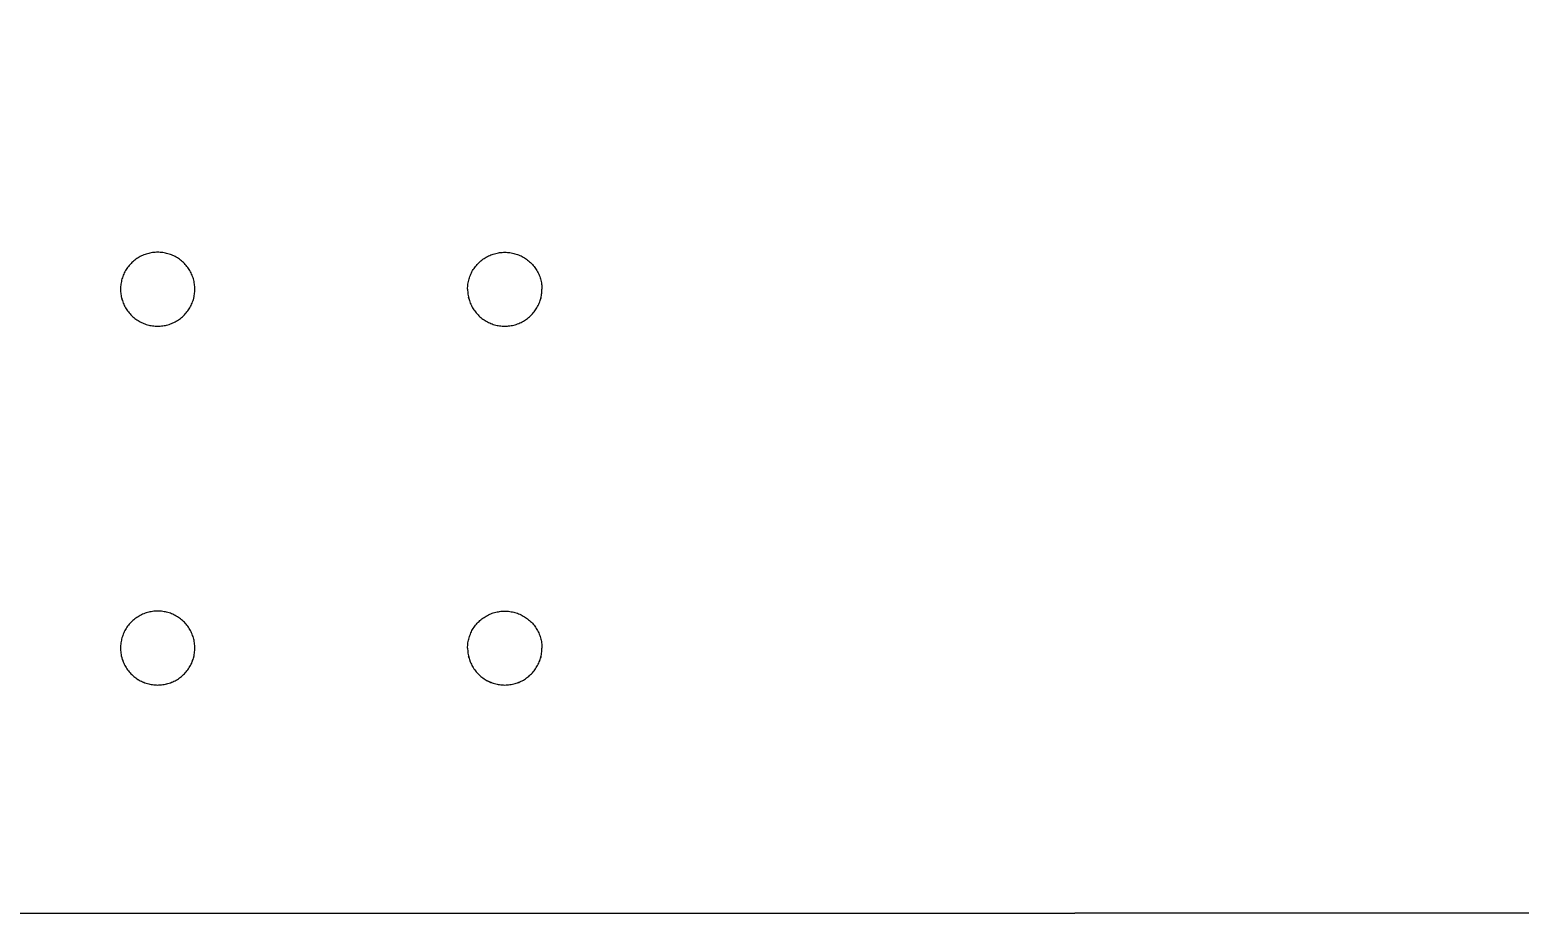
# Model space of a CAD drawing. Header units: inches. Extents: x -9 to 187, y -3 to 135.
# Drawn here: x 3.73 to 15.56, y 60.67 to 67.69 of the extents above; entities that cross this region are included whole.
import ezdxf

# ---------------------------------------------------------------- set-up
doc = ezdxf.new("R2010")
doc.units = ezdxf.units.IN
doc.layers.add('ZANO_R', color=7, linetype='Continuous', lineweight=0)
doc.layers.add('ZANO_W', color=1, linetype='Continuous', lineweight=0)
doc.styles.get("Standard").update_dxf_attribs({"font": 'arial.ttf'})
doc.dimstyles.new('amerykanie', dxfattribs={"dimtxt": 50, "dimasz": 50, "dimexe": 0.5, "dimexo": 0.5, "dimgap": 1, "dimtad": 1, "dimdec": 0, "dimzin": 0, "dimlunit": 5, "dimtxsty": 'Standard', "dimcen": 0.09, "dimclrd": 1, "dimclre": 1, "dimclrt": 1, "dimazin": 0, "dimtfac": 1, "dimtdec": 0, "dimtmove": 0, "dimatfit": 3, "dimfxl": 1, "dimtzin": 0, "dimarcsym": 1})

# ---------------------------------------------------------------- blocks, each defined once
blk = doc.blocks.new('*D364')
at = {"layer": 'ZANO_W', "color": 1, "lineweight": -2}
for p, q in [((4.744, 74.751), (-5.358, 74.751)), ((-4.858, 49.769), (-4.858, 73.751)), ((4.744, 48.769), (-5.358, 48.769))]:
    blk.add_line(p, q, dxfattribs=at)
at = {"layer": 'ZANO_W', "color": 1}
for points in [[(-4.691, 73.751), (-5.024, 73.751), (-4.858, 74.751)], [(-5.024, 49.769), (-4.691, 49.769), (-4.858, 48.769)]]:
    blk.add_solid(points, dxfattribs=at)
at = {"layer": 'ZANO_W', "color": 1, "insert": (-6.187, 61.76), "char_height": 1.625, "attachment_point": 5, "rotation": 90}
blk.add_mtext('26', dxfattribs=at)

msp = doc.modelspace()

# ---------------------------------------------------------------- linework, layer by layer
at = {"layer": 'ZANO_R'}
for p, q in [((4.58261, 65.86842), (4.57418, 65.86256)), ((4.59124, 65.87397), (4.58261, 65.86842)), ((4.60006, 65.87922), (4.59124, 65.87397)), ((4.60906, 65.88416), (4.60006, 65.87922)), ((4.61822, 65.88878), (4.60906, 65.88416)), ((4.62754, 65.89308), (4.61822, 65.88878)), ((4.63701, 65.89705), (4.62754, 65.89308)), ((4.6466, 65.90069), (4.63701, 65.89705)), ((4.65632, 65.90399), (4.6466, 65.90069)), ((4.66615, 65.90695), (4.65632, 65.90399)), ((4.67607, 65.90956), (4.66615, 65.90695)), ((4.68608, 65.91183), (4.67607, 65.90956)), ((4.69616, 65.91374), (4.68608, 65.91183)), ((4.70631, 65.91531), (4.69616, 65.91374)), ((4.7165, 65.91652), (4.70631, 65.91531)), ((4.72673, 65.91737), (4.7165, 65.91652)), ((4.73698, 65.91786), (4.72673, 65.91737)), ((4.74724, 65.918), (4.73698, 65.91786)), ((4.7575, 65.91786), (4.74724, 65.918)), ((4.76775, 65.91737), (4.7575, 65.91786)), ((4.77798, 65.91652), (4.76775, 65.91737)), ((4.78817, 65.91531), (4.77798, 65.91652)), ((4.79831, 65.91374), (4.78817, 65.91531)), ((4.8084, 65.91183), (4.79831, 65.91374)), ((4.81841, 65.90956), (4.8084, 65.91183)), ((4.82833, 65.90695), (4.81841, 65.90956)), ((4.83816, 65.90399), (4.82833, 65.90695)), ((4.84788, 65.90069), (4.83816, 65.90399)), ((4.85747, 65.89705), (4.84788, 65.90069)), ((4.86694, 65.89308), (4.85747, 65.89705)), ((4.87626, 65.88878), (4.86694, 65.89308)), ((4.88542, 65.88416), (4.87626, 65.88878)), ((4.89442, 65.87922), (4.88542, 65.88416)), ((4.90324, 65.87397), (4.89442, 65.87922)), ((4.91187, 65.86842), (4.90324, 65.87397)), ((4.9203, 65.86256), (4.91187, 65.86842)), ((7.32992, 65.86256), (7.33835, 65.86842)), ((7.33835, 65.86842), (7.34698, 65.87397)), ((7.34698, 65.87397), (7.3558, 65.87922)), ((7.3558, 65.87922), (7.3648, 65.88416)), ((7.3648, 65.88416), (7.37396, 65.88878)), ((7.37396, 65.88878), (7.38328, 65.89308)), ((7.38328, 65.89308), (7.39275, 65.89705)), ((7.39275, 65.89705), (7.40234, 65.90069)), ((7.40234, 65.90069), (7.41206, 65.90399)), ((7.41206, 65.90399), (7.42189, 65.90695)), ((7.42189, 65.90695), (7.43181, 65.90956)), ((7.43181, 65.90956), (7.44182, 65.91183)), ((7.44182, 65.91183), (7.45191, 65.91374)), ((7.45191, 65.91374), (7.46205, 65.91531)), ((7.46205, 65.91531), (7.47224, 65.91652)), ((7.47224, 65.91652), (7.48247, 65.91737)), ((7.48247, 65.91737), (7.49272, 65.91786)), ((7.49272, 65.91786), (7.50298, 65.918)), ((7.50298, 65.918), (7.51324, 65.91786)), ((7.51324, 65.91786), (7.52349, 65.91737)), ((7.52349, 65.91737), (7.53372, 65.91652)), ((7.53372, 65.91652), (7.54391, 65.91531)), ((7.54391, 65.91531), (7.55406, 65.91374)), ((7.55406, 65.91374), (7.56414, 65.91183)), ((7.56414, 65.91183), (7.57415, 65.90956)), ((7.57415, 65.90956), (7.58407, 65.90695)), ((7.58407, 65.90695), (7.5939, 65.90399)), ((7.5939, 65.90399), (7.60362, 65.90069)), ((7.60362, 65.90069), (7.61321, 65.89705)), ((7.61321, 65.89705), (7.62268, 65.89308)), ((7.62268, 65.89308), (7.632, 65.88878)), ((7.632, 65.88878), (7.64116, 65.88416)), ((7.64116, 65.88416), (7.65016, 65.87922)), ((7.65016, 65.87922), (7.65898, 65.87397)), ((7.65898, 65.87397), (7.66761, 65.86842)), ((7.66761, 65.86842), (7.67604, 65.86256)), ((4.48228, 65.75397), (4.4779, 65.74468)), ((4.48698, 65.76309), (4.48228, 65.75397)), ((4.49199, 65.77205), (4.48698, 65.76309)), ((4.49731, 65.78082), (4.49199, 65.77205)), ((4.50294, 65.78941), (4.49731, 65.78082)), ((4.50886, 65.79779), (4.50294, 65.78941)), ((4.51507, 65.80596), (4.50886, 65.79779)), ((4.52156, 65.81391), (4.51507, 65.80596)), ((4.52833, 65.82163), (4.52156, 65.81391)), ((4.53536, 65.8291), (4.52833, 65.82163)), ((4.54265, 65.83633), (4.53536, 65.8291)), ((4.55018, 65.8433), (4.54265, 65.83633)), ((4.55796, 65.85), (4.55018, 65.8433)), ((4.56596, 65.85642), (4.55796, 65.85)), ((4.57418, 65.86256), (4.56596, 65.85642)), ((4.92852, 65.85642), (4.9203, 65.86256)), ((4.93652, 65.85), (4.92852, 65.85642)), ((4.9443, 65.8433), (4.93652, 65.85)), ((4.95183, 65.83633), (4.9443, 65.8433)), ((4.95912, 65.8291), (4.95183, 65.83633)), ((4.96615, 65.82163), (4.95912, 65.8291)), ((4.97291, 65.81391), (4.96615, 65.82163)), ((4.97941, 65.80596), (4.97291, 65.81391)), ((4.98562, 65.79779), (4.97941, 65.80596)), ((4.99154, 65.78941), (4.98562, 65.79779)), ((4.99716, 65.78082), (4.99154, 65.78941)), ((5.00249, 65.77205), (4.99716, 65.78082)), ((5.0075, 65.76309), (5.00249, 65.77205)), ((5.0122, 65.75397), (5.0075, 65.76309)), ((5.01657, 65.74468), (5.0122, 65.75397)), ((7.23365, 65.74468), (7.23802, 65.75397)), ((7.23802, 65.75397), (7.24272, 65.76309)), ((7.24272, 65.76309), (7.24773, 65.77205)), ((7.24773, 65.77205), (7.25306, 65.78082)), ((7.25306, 65.78082), (7.25868, 65.78941)), ((7.25868, 65.78941), (7.2646, 65.79779)), ((7.2646, 65.79779), (7.27081, 65.80596)), ((7.27081, 65.80596), (7.27731, 65.81391)), ((7.27731, 65.81391), (7.28407, 65.82163)), ((7.28407, 65.82163), (7.2911, 65.8291)), ((7.2911, 65.8291), (7.29839, 65.83633)), ((7.29839, 65.83633), (7.30592, 65.8433)), ((7.30592, 65.8433), (7.3137, 65.85)), ((7.3137, 65.85), (7.3217, 65.85642)), ((7.3217, 65.85642), (7.32992, 65.86256)), ((7.67604, 65.86256), (7.68426, 65.85642)), ((7.68426, 65.85642), (7.69226, 65.85)), ((7.69226, 65.85), (7.70004, 65.8433)), ((7.70004, 65.8433), (7.70757, 65.83633)), ((7.70757, 65.83633), (7.71486, 65.8291)), ((7.71486, 65.8291), (7.72189, 65.82163)), ((7.72189, 65.82163), (7.72866, 65.81391)), ((7.72866, 65.81391), (7.73515, 65.80596)), ((7.73515, 65.80596), (7.74136, 65.79779)), ((7.74136, 65.79779), (7.74728, 65.78941)), ((7.74728, 65.78941), (7.75291, 65.78082)), ((7.75291, 65.78082), (7.75823, 65.77205)), ((7.75823, 65.77205), (7.76324, 65.76309)), ((7.76324, 65.76309), (7.76794, 65.75397)), ((7.76794, 65.75397), (7.77232, 65.74468)), ((4.4522, 65.63546), (4.45198, 65.6252)), ((4.45278, 65.64571), (4.4522, 65.63546)), ((4.45372, 65.65593), (4.45278, 65.64571)), ((4.45501, 65.66611), (4.45372, 65.65593)), ((4.45666, 65.67624), (4.45501, 65.66611)), ((4.45866, 65.6863), (4.45666, 65.67624)), ((4.46101, 65.69629), (4.45866, 65.6863)), ((4.46371, 65.7062), (4.46101, 65.69629)), ((4.46675, 65.716), (4.46371, 65.7062)), ((4.47014, 65.72569), (4.46675, 65.716)), ((4.47385, 65.73525), (4.47014, 65.72569)), ((4.4779, 65.74468), (4.47385, 65.73525)), ((5.02062, 65.73525), (5.01657, 65.74468)), ((5.02434, 65.72569), (5.02062, 65.73525)), ((5.02772, 65.716), (5.02434, 65.72569)), ((5.03077, 65.7062), (5.02772, 65.716)), ((5.03346, 65.69629), (5.03077, 65.7062)), ((5.03581, 65.6863), (5.03346, 65.69629)), ((5.03781, 65.67624), (5.03581, 65.6863)), ((5.03946, 65.66611), (5.03781, 65.67624)), ((5.04076, 65.65593), (5.03946, 65.66611)), ((5.04169, 65.64571), (5.04076, 65.65593)), ((5.04227, 65.63546), (5.04169, 65.64571)), ((5.0425, 65.6252), (5.04227, 65.63546)), ((7.20772, 65.6252), (7.20795, 65.63546)), ((7.20795, 65.63546), (7.20853, 65.64571)), ((7.20853, 65.64571), (7.20946, 65.65593)), ((7.20946, 65.65593), (7.21076, 65.66611)), ((7.21076, 65.66611), (7.21241, 65.67624)), ((7.21241, 65.67624), (7.21441, 65.6863)), ((7.21441, 65.6863), (7.21676, 65.69629)), ((7.21676, 65.69629), (7.21945, 65.7062)), ((7.21945, 65.7062), (7.2225, 65.716)), ((7.2225, 65.716), (7.22588, 65.72569)), ((7.22588, 65.72569), (7.2296, 65.73525)), ((7.2296, 65.73525), (7.23365, 65.74468)), ((7.77232, 65.74468), (7.77637, 65.73525)), ((7.77637, 65.73525), (7.78008, 65.72569)), ((7.78008, 65.72569), (7.78347, 65.716)), ((7.78347, 65.716), (7.78651, 65.7062)), ((7.78651, 65.7062), (7.78921, 65.69629)), ((7.78921, 65.69629), (7.79156, 65.6863)), ((7.79156, 65.6863), (7.79356, 65.67624)), ((7.79356, 65.67624), (7.79521, 65.66611)), ((7.79521, 65.66611), (7.7965, 65.65593)), ((7.7965, 65.65593), (7.79744, 65.64571)), ((7.79744, 65.64571), (7.79802, 65.63546)), ((7.79802, 65.63546), (7.79824, 65.6252)), ((4.45198, 65.6252), (4.45219, 65.61492)), ((4.45219, 65.61492), (4.45275, 65.60465)), ((4.45275, 65.60465), (4.45367, 65.59441)), ((4.45367, 65.59441), (4.45494, 65.58421)), ((4.45494, 65.58421), (4.45658, 65.57406)), ((4.45658, 65.57406), (4.45856, 65.56397)), ((4.45856, 65.56397), (4.4609, 65.55396)), ((4.45979, 65.55829), (4.4615, 65.55144)), ((4.4609, 65.55396), (4.46358, 65.54403)), ((4.4615, 65.55144), (4.46338, 65.54463)), ((4.46358, 65.54403), (4.46661, 65.5342)), ((4.46661, 65.5342), (4.46998, 65.52449)), ((4.46998, 65.52449), (4.47369, 65.5149)), ((4.47369, 65.5149), (4.47773, 65.50544)), ((5.01675, 65.50544), (5.02079, 65.5149)), ((5.02079, 65.5149), (5.0245, 65.52449)), ((5.0245, 65.52449), (5.02787, 65.5342)), ((5.02787, 65.5342), (5.0309, 65.54403)), ((5.0309, 65.54403), (5.03358, 65.55396)), ((5.0311, 65.54463), (5.03297, 65.55144)), ((5.03297, 65.55144), (5.03468, 65.55829)), ((5.03358, 65.55396), (5.03592, 65.56397)), ((5.03592, 65.56397), (5.0379, 65.57406)), ((5.0379, 65.57406), (5.03953, 65.58421)), ((5.03953, 65.58421), (5.04081, 65.59441)), ((5.04081, 65.59441), (5.04173, 65.60465)), ((5.04173, 65.60465), (5.04229, 65.61492)), ((5.04229, 65.61492), (5.0425, 65.6252)), ((7.20772, 65.6252), (7.20793, 65.61492)), ((7.20793, 65.61492), (7.20849, 65.60465)), ((7.20849, 65.60465), (7.20941, 65.59441)), ((7.20941, 65.59441), (7.21069, 65.58421)), ((7.21069, 65.58421), (7.21232, 65.57406)), ((7.21232, 65.57406), (7.2143, 65.56397)), ((7.2143, 65.56397), (7.21664, 65.55396)), ((7.21725, 65.55144), (7.21554, 65.55829)), ((7.21664, 65.55396), (7.21932, 65.54403)), ((7.21912, 65.54463), (7.21725, 65.55144)), ((7.21932, 65.54403), (7.22235, 65.5342)), ((7.22235, 65.5342), (7.22572, 65.52449)), ((7.22572, 65.52449), (7.22943, 65.5149)), ((7.22943, 65.5149), (7.23347, 65.50544)), ((7.77249, 65.50544), (7.77653, 65.5149)), ((7.77653, 65.5149), (7.78024, 65.52449)), ((7.78024, 65.52449), (7.78361, 65.5342)), ((7.78361, 65.5342), (7.78664, 65.54403)), ((7.78664, 65.54403), (7.78932, 65.55396)), ((7.78872, 65.55144), (7.78684, 65.54463)), ((7.79043, 65.55829), (7.78872, 65.55144)), ((7.78932, 65.55396), (7.79166, 65.56397)), ((7.79166, 65.56397), (7.79364, 65.57406)), ((7.79364, 65.57406), (7.79528, 65.58421)), ((7.79528, 65.58421), (7.79655, 65.59441)), ((7.79655, 65.59441), (7.79747, 65.60465)), ((7.79747, 65.60465), (7.79803, 65.61492)), ((7.79803, 65.61492), (7.79824, 65.6252)), ((4.47773, 65.50544), (4.48209, 65.49614)), ((4.48209, 65.49614), (4.48678, 65.48699)), ((4.48678, 65.48699), (4.49179, 65.478)), ((4.49179, 65.478), (4.49711, 65.4692)), ((4.49711, 65.4692), (4.50273, 65.46059)), ((4.50273, 65.46059), (4.50864, 65.45218)), ((4.50864, 65.45218), (4.51485, 65.44399)), ((4.51485, 65.44399), (4.52134, 65.43601)), ((4.52134, 65.43601), (4.5281, 65.42827)), ((4.5281, 65.42827), (4.53513, 65.42076)), ((4.53513, 65.42076), (4.54242, 65.41351)), ((4.54242, 65.41351), (4.54996, 65.40651)), ((4.54996, 65.40651), (4.55773, 65.39979)), ((4.55773, 65.39979), (4.56574, 65.39333)), ((4.92874, 65.39333), (4.93675, 65.39979)), ((4.93675, 65.39979), (4.94452, 65.40651)), ((4.94452, 65.40651), (4.95206, 65.41351)), ((4.95206, 65.41351), (4.95935, 65.42076)), ((4.95935, 65.42076), (4.96638, 65.42827)), ((4.96638, 65.42827), (4.97314, 65.43601)), ((4.97314, 65.43601), (4.97963, 65.44399)), ((4.97963, 65.44399), (4.98584, 65.45218)), ((4.98584, 65.45218), (4.99175, 65.46059)), ((4.99175, 65.46059), (4.99737, 65.4692)), ((4.99737, 65.4692), (5.00269, 65.478)), ((5.00269, 65.478), (5.00769, 65.48699)), ((5.00769, 65.48699), (5.01238, 65.49614)), ((5.01238, 65.49614), (5.01675, 65.50544)), ((7.23347, 65.50544), (7.23784, 65.49614)), ((7.23784, 65.49614), (7.24253, 65.48699)), ((7.24253, 65.48699), (7.24753, 65.478)), ((7.24753, 65.478), (7.25285, 65.4692)), ((7.25285, 65.4692), (7.25847, 65.46059)), ((7.25847, 65.46059), (7.26438, 65.45218)), ((7.26438, 65.45218), (7.27059, 65.44399)), ((7.27059, 65.44399), (7.27708, 65.43601)), ((7.27708, 65.43601), (7.28384, 65.42827)), ((7.28384, 65.42827), (7.29087, 65.42076)), ((7.29087, 65.42076), (7.29816, 65.41351)), ((7.29816, 65.41351), (7.3057, 65.40651)), ((7.3057, 65.40651), (7.31347, 65.39979)), ((7.31347, 65.39979), (7.32148, 65.39333)), ((7.68448, 65.39333), (7.69249, 65.39979)), ((7.69249, 65.39979), (7.70027, 65.40651)), ((7.70027, 65.40651), (7.7078, 65.41351)), ((7.7078, 65.41351), (7.71509, 65.42076)), ((7.71509, 65.42076), (7.72212, 65.42827)), ((7.72212, 65.42827), (7.72888, 65.43601)), ((7.72888, 65.43601), (7.73537, 65.44399)), ((7.73537, 65.44399), (7.74158, 65.45218)), ((7.74158, 65.45218), (7.7475, 65.46059)), ((7.7475, 65.46059), (7.75311, 65.4692)), ((7.75311, 65.4692), (7.75843, 65.478)), ((7.75843, 65.478), (7.76344, 65.48699)), ((7.76344, 65.48699), (7.76813, 65.49614)), ((7.76813, 65.49614), (7.77249, 65.50544)), ((4.56574, 65.39333), (4.57396, 65.38716)), ((4.57396, 65.38716), (4.5824, 65.38129)), ((4.5824, 65.38129), (4.59103, 65.37571)), ((4.59103, 65.37571), (4.59986, 65.37043)), ((4.59986, 65.37043), (4.60886, 65.36547)), ((4.60886, 65.36547), (4.61804, 65.36082)), ((4.61804, 65.36082), (4.62737, 65.3565)), ((4.62737, 65.3565), (4.63684, 65.3525)), ((4.63684, 65.3525), (4.64645, 65.34884)), ((4.64645, 65.34884), (4.65618, 65.34551)), ((4.65618, 65.34551), (4.66602, 65.34253)), ((4.66602, 65.34253), (4.67595, 65.33989)), ((4.67595, 65.33989), (4.68598, 65.3376)), ((4.68598, 65.3376), (4.69608, 65.33566)), ((4.69608, 65.33566), (4.70624, 65.33408)), ((4.70624, 65.33408), (4.71644, 65.33285)), ((4.71644, 65.33285), (4.72669, 65.33198)), ((4.72669, 65.33198), (4.73696, 65.33146)), ((4.73696, 65.33146), (4.74724, 65.33131)), ((4.74724, 65.33131), (4.75752, 65.33146)), ((4.75752, 65.33146), (4.76779, 65.33198)), ((4.76779, 65.33198), (4.77803, 65.33285)), ((4.77803, 65.33285), (4.78824, 65.33408)), ((4.78824, 65.33408), (4.7984, 65.33566)), ((4.7984, 65.33566), (4.8085, 65.3376)), ((4.8085, 65.3376), (4.81852, 65.33989)), ((4.81852, 65.33989), (4.82846, 65.34253)), ((4.82846, 65.34253), (4.8383, 65.34551)), ((4.8383, 65.34551), (4.84803, 65.34884)), ((4.84803, 65.34884), (4.85764, 65.3525)), ((4.85764, 65.3525), (4.86711, 65.3565)), ((4.86711, 65.3565), (4.87644, 65.36082)), ((4.87644, 65.36082), (4.88561, 65.36547)), ((4.88561, 65.36547), (4.89462, 65.37043)), ((4.89462, 65.37043), (4.90344, 65.37571)), ((4.90344, 65.37571), (4.91208, 65.38129)), ((4.91208, 65.38129), (4.92052, 65.38716)), ((4.92052, 65.38716), (4.92874, 65.39333)), ((7.32148, 65.39333), (7.3297, 65.38716)), ((7.3297, 65.38716), (7.33814, 65.38129)), ((7.33814, 65.38129), (7.34678, 65.37571)), ((7.34678, 65.37571), (7.3556, 65.37043)), ((7.3556, 65.37043), (7.36461, 65.36547)), ((7.36461, 65.36547), (7.37378, 65.36082)), ((7.37378, 65.36082), (7.38311, 65.3565)), ((7.38311, 65.3565), (7.39258, 65.3525)), ((7.39258, 65.3525), (7.40219, 65.34884)), ((7.40219, 65.34884), (7.41192, 65.34551)), ((7.41192, 65.34551), (7.42176, 65.34253)), ((7.42176, 65.34253), (7.4317, 65.33989)), ((7.4317, 65.33989), (7.44172, 65.3376)), ((7.44172, 65.3376), (7.45182, 65.33566)), ((7.45182, 65.33566), (7.46198, 65.33408)), ((7.46198, 65.33408), (7.47219, 65.33285)), ((7.47219, 65.33285), (7.48243, 65.33198)), ((7.48243, 65.33198), (7.4927, 65.33146)), ((7.4927, 65.33146), (7.50298, 65.33131)), ((7.50298, 65.33131), (7.51326, 65.33146)), ((7.51326, 65.33146), (7.52353, 65.33198)), ((7.52353, 65.33198), (7.53378, 65.33285)), ((7.53378, 65.33285), (7.54398, 65.33408)), ((7.54398, 65.33408), (7.55414, 65.33566)), ((7.55414, 65.33566), (7.56424, 65.3376)), ((7.56424, 65.3376), (7.57427, 65.33989)), ((7.57427, 65.33989), (7.5842, 65.34253)), ((7.5842, 65.34253), (7.59404, 65.34551)), ((7.59404, 65.34551), (7.60377, 65.34884)), ((7.60377, 65.34884), (7.61338, 65.3525)), ((7.61338, 65.3525), (7.62285, 65.3565)), ((7.62285, 65.3565), (7.63218, 65.36082)), ((7.63218, 65.36082), (7.64136, 65.36547)), ((7.64136, 65.36547), (7.65036, 65.37043)), ((7.65036, 65.37043), (7.65919, 65.37571)), ((7.65919, 65.37571), (7.66782, 65.38129)), ((7.66782, 65.38129), (7.67626, 65.38716)), ((7.67626, 65.38716), (7.68448, 65.39333)), ((4.60906, 63.03427), (4.60006, 63.02933)), ((4.61822, 63.03889), (4.60906, 63.03427)), ((4.62754, 63.04319), (4.61822, 63.03889)), ((4.63701, 63.04716), (4.62754, 63.04319)), ((4.6466, 63.0508), (4.63701, 63.04716)), ((4.65632, 63.0541), (4.6466, 63.0508)), ((4.66615, 63.05706), (4.65632, 63.0541)), ((4.67607, 63.05967), (4.66615, 63.05706)), ((4.68608, 63.06194), (4.67607, 63.05967)), ((4.69616, 63.06386), (4.68608, 63.06194)), ((4.70631, 63.06542), (4.69616, 63.06386)), ((4.7165, 63.06663), (4.70631, 63.06542)), ((4.72673, 63.06748), (4.7165, 63.06663)), ((4.73698, 63.06797), (4.72673, 63.06748)), ((4.74724, 63.06811), (4.73698, 63.06797)), ((4.7575, 63.06797), (4.74724, 63.06811)), ((4.76775, 63.06748), (4.7575, 63.06797)), ((4.77798, 63.06663), (4.76775, 63.06748)), ((4.78817, 63.06542), (4.77798, 63.06663)), ((4.79831, 63.06386), (4.78817, 63.06542)), ((4.8084, 63.06194), (4.79831, 63.06386)), ((4.81841, 63.05967), (4.8084, 63.06194)), ((4.82833, 63.05706), (4.81841, 63.05967)), ((4.83816, 63.0541), (4.82833, 63.05706)), ((4.84788, 63.0508), (4.83816, 63.0541)), ((4.85747, 63.04716), (4.84788, 63.0508)), ((4.86694, 63.04319), (4.85747, 63.04716)), ((4.87626, 63.03889), (4.86694, 63.04319)), ((4.88542, 63.03427), (4.87626, 63.03889)), ((4.89442, 63.02933), (4.88542, 63.03427)), ((7.3558, 63.02933), (7.3648, 63.03427)), ((7.3648, 63.03427), (7.37396, 63.03889)), ((7.37396, 63.03889), (7.38328, 63.04319)), ((7.38328, 63.04319), (7.39275, 63.04716)), ((7.39275, 63.04716), (7.40234, 63.0508)), ((7.40234, 63.0508), (7.41206, 63.0541)), ((7.41206, 63.0541), (7.42189, 63.05706)), ((7.42189, 63.05706), (7.43181, 63.05967)), ((7.43181, 63.05967), (7.44182, 63.06194)), ((7.44182, 63.06194), (7.45191, 63.06386)), ((7.45191, 63.06386), (7.46205, 63.06542)), ((7.46205, 63.06542), (7.47224, 63.06663)), ((7.47224, 63.06663), (7.48247, 63.06748)), ((7.48247, 63.06748), (7.49272, 63.06797)), ((7.49272, 63.06797), (7.50298, 63.06811)), ((7.50298, 63.06811), (7.51324, 63.06797)), ((7.51324, 63.06797), (7.52349, 63.06748)), ((7.52349, 63.06748), (7.53372, 63.06663)), ((7.53372, 63.06663), (7.54391, 63.06542)), ((7.54391, 63.06542), (7.55406, 63.06386)), ((7.55406, 63.06386), (7.56414, 63.06194)), ((7.56414, 63.06194), (7.57415, 63.05967)), ((7.57415, 63.05967), (7.58407, 63.05706)), ((7.58407, 63.05706), (7.5939, 63.0541)), ((7.5939, 63.0541), (7.60362, 63.0508)), ((7.60362, 63.0508), (7.61321, 63.04716)), ((7.61321, 63.04716), (7.62268, 63.04319)), ((7.62268, 63.04319), (7.632, 63.03889)), ((7.632, 63.03889), (7.64116, 63.03427)), ((7.64116, 63.03427), (7.65016, 63.02933)), ((4.48698, 62.9132), (4.48228, 62.90408)), ((4.49199, 62.92216), (4.48698, 62.9132)), ((4.49731, 62.93093), (4.49199, 62.92216)), ((4.50294, 62.93952), (4.49731, 62.93093)), ((4.50886, 62.9479), (4.50294, 62.93952)), ((4.51507, 62.95607), (4.50886, 62.9479)), ((4.52156, 62.96402), (4.51507, 62.95607)), ((4.52833, 62.97174), (4.52156, 62.96402)), ((4.53536, 62.97921), (4.52833, 62.97174)), ((4.54265, 62.98644), (4.53536, 62.97921)), ((4.55018, 62.99341), (4.54265, 62.98644)), ((4.55796, 63.00011), (4.55018, 62.99341)), ((4.56596, 63.00653), (4.55796, 63.00011)), ((4.57418, 63.01268), (4.56596, 63.00653)), ((4.58261, 63.01853), (4.57418, 63.01268)), ((4.59124, 63.02408), (4.58261, 63.01853)), ((4.60006, 63.02933), (4.59124, 63.02408)), ((4.90324, 63.02408), (4.89442, 63.02933)), ((4.91187, 63.01853), (4.90324, 63.02408)), ((4.9203, 63.01268), (4.91187, 63.01853)), ((4.92852, 63.00653), (4.9203, 63.01268)), ((4.93652, 63.00011), (4.92852, 63.00653)), ((4.9443, 62.99341), (4.93652, 63.00011)), ((4.95183, 62.98644), (4.9443, 62.99341)), ((4.95912, 62.97921), (4.95183, 62.98644)), ((4.96615, 62.97174), (4.95912, 62.97921)), ((4.97291, 62.96402), (4.96615, 62.97174)), ((4.97941, 62.95607), (4.97291, 62.96402)), ((4.98562, 62.9479), (4.97941, 62.95607)), ((4.99154, 62.93952), (4.98562, 62.9479)), ((4.99716, 62.93093), (4.99154, 62.93952)), ((5.00249, 62.92216), (4.99716, 62.93093)), ((5.0075, 62.9132), (5.00249, 62.92216)), ((5.0122, 62.90408), (5.0075, 62.9132)), ((7.23802, 62.90408), (7.24272, 62.9132)), ((7.24272, 62.9132), (7.24773, 62.92216)), ((7.24773, 62.92216), (7.25306, 62.93093)), ((7.25306, 62.93093), (7.25868, 62.93952)), ((7.25868, 62.93952), (7.2646, 62.9479)), ((7.2646, 62.9479), (7.27081, 62.95607)), ((7.27081, 62.95607), (7.27731, 62.96402)), ((7.27731, 62.96402), (7.28407, 62.97174)), ((7.28407, 62.97174), (7.2911, 62.97921)), ((7.2911, 62.97921), (7.29839, 62.98644)), ((7.29839, 62.98644), (7.30592, 62.99341)), ((7.30592, 62.99341), (7.3137, 63.00011)), ((7.3137, 63.00011), (7.3217, 63.00653)), ((7.3217, 63.00653), (7.32992, 63.01268)), ((7.32992, 63.01268), (7.33835, 63.01853)), ((7.33835, 63.01853), (7.34698, 63.02408)), ((7.34698, 63.02408), (7.3558, 63.02933)), ((7.65016, 63.02933), (7.65898, 63.02408)), ((7.65898, 63.02408), (7.66761, 63.01853)), ((7.66761, 63.01853), (7.67604, 63.01268)), ((7.67604, 63.01268), (7.68426, 63.00653)), ((7.68426, 63.00653), (7.69226, 63.00011)), ((7.69226, 63.00011), (7.70004, 62.99341)), ((7.70004, 62.99341), (7.70757, 62.98644)), ((7.70757, 62.98644), (7.71486, 62.97921)), ((7.71486, 62.97921), (7.72189, 62.97174)), ((7.72189, 62.97174), (7.72866, 62.96402)), ((7.72866, 62.96402), (7.73515, 62.95607)), ((7.73515, 62.95607), (7.74136, 62.9479)), ((7.74136, 62.9479), (7.74728, 62.93952)), ((7.74728, 62.93952), (7.75291, 62.93093)), ((7.75291, 62.93093), (7.75823, 62.92216)), ((7.75823, 62.92216), (7.76324, 62.9132)), ((7.76324, 62.9132), (7.76794, 62.90408)), ((4.45278, 62.79582), (4.4522, 62.78557)), ((4.45372, 62.80604), (4.45278, 62.79582)), ((4.45501, 62.81622), (4.45372, 62.80604)), ((4.45666, 62.82635), (4.45501, 62.81622)), ((4.45866, 62.83642), (4.45666, 62.82635)), ((4.46101, 62.84641), (4.45866, 62.83642)), ((4.46371, 62.85631), (4.46101, 62.84641)), ((4.46675, 62.86611), (4.46371, 62.85631)), ((4.47014, 62.8758), (4.46675, 62.86611)), ((4.47385, 62.88537), (4.47014, 62.8758)), ((4.4779, 62.8948), (4.47385, 62.88537)), ((4.48228, 62.90408), (4.4779, 62.8948)), ((5.01657, 62.8948), (5.0122, 62.90408)), ((5.02062, 62.88537), (5.01657, 62.8948)), ((5.02434, 62.8758), (5.02062, 62.88537)), ((5.02772, 62.86611), (5.02434, 62.8758)), ((5.03077, 62.85631), (5.02772, 62.86611)), ((5.03346, 62.84641), (5.03077, 62.85631)), ((5.03581, 62.83642), (5.03346, 62.84641)), ((5.03781, 62.82635), (5.03581, 62.83642)), ((5.03946, 62.81622), (5.03781, 62.82635)), ((5.04076, 62.80604), (5.03946, 62.81622)), ((5.04169, 62.79582), (5.04076, 62.80604)), ((5.04227, 62.78557), (5.04169, 62.79582)), ((7.20795, 62.78557), (7.20853, 62.79582)), ((7.20853, 62.79582), (7.20946, 62.80604)), ((7.20946, 62.80604), (7.21076, 62.81622)), ((7.21076, 62.81622), (7.21241, 62.82635)), ((7.21241, 62.82635), (7.21441, 62.83642)), ((7.21441, 62.83642), (7.21676, 62.84641)), ((7.21676, 62.84641), (7.21945, 62.85631)), ((7.21945, 62.85631), (7.2225, 62.86611)), ((7.2225, 62.86611), (7.22588, 62.8758)), ((7.22588, 62.8758), (7.2296, 62.88537)), ((7.2296, 62.88537), (7.23365, 62.8948)), ((7.23365, 62.8948), (7.23802, 62.90408)), ((7.76794, 62.90408), (7.77232, 62.8948)), ((7.77232, 62.8948), (7.77637, 62.88537)), ((7.77637, 62.88537), (7.78008, 62.8758)), ((7.78008, 62.8758), (7.78347, 62.86611)), ((7.78347, 62.86611), (7.78651, 62.85631)), ((7.78651, 62.85631), (7.78921, 62.84641)), ((7.78921, 62.84641), (7.79156, 62.83642)), ((7.79156, 62.83642), (7.79356, 62.82635)), ((7.79356, 62.82635), (7.79521, 62.81622)), ((7.79521, 62.81622), (7.7965, 62.80604)), ((7.7965, 62.80604), (7.79744, 62.79582)), ((7.79744, 62.79582), (7.79802, 62.78557)), ((4.4522, 62.78557), (4.45198, 62.77531)), ((4.45198, 62.77531), (4.45219, 62.76503)), ((4.45219, 62.76503), (4.45275, 62.75476)), ((4.45275, 62.75476), (4.45367, 62.74452)), ((4.45367, 62.74452), (4.45494, 62.73432)), ((4.45494, 62.73432), (4.45658, 62.72417)), ((4.45658, 62.72417), (4.45856, 62.71408)), ((4.45856, 62.71408), (4.4609, 62.70407)), ((4.45979, 62.70841), (4.4615, 62.70155)), ((4.4609, 62.70407), (4.46358, 62.69414)), ((4.4615, 62.70155), (4.46338, 62.69475)), ((4.4633, 62.69472), (4.46632, 62.68488)), ((4.46358, 62.69414), (4.46661, 62.68432)), ((4.46632, 62.68488), (4.46969, 62.67515)), ((4.46661, 62.68432), (4.46998, 62.6746)), ((4.46969, 62.67515), (4.4734, 62.66554)), ((5.02108, 62.66554), (5.02479, 62.67515)), ((5.0245, 62.6746), (5.02787, 62.68432)), ((5.02479, 62.67515), (5.02815, 62.68488)), ((5.02787, 62.68432), (5.0309, 62.69414)), ((5.02815, 62.68488), (5.03118, 62.69472)), ((5.0309, 62.69414), (5.03358, 62.70407)), ((5.0311, 62.69475), (5.03297, 62.70155)), ((5.03297, 62.70155), (5.03468, 62.70841)), ((5.03358, 62.70407), (5.03592, 62.71408)), ((5.03592, 62.71408), (5.0379, 62.72417)), ((5.0379, 62.72417), (5.03953, 62.73432)), ((5.03953, 62.73432), (5.04081, 62.74452)), ((5.04081, 62.74452), (5.04173, 62.75476)), ((5.04173, 62.75476), (5.04229, 62.76503)), ((5.0425, 62.77531), (5.04227, 62.78557)), ((5.04229, 62.76503), (5.0425, 62.77531)), ((7.20772, 62.77531), (7.20795, 62.78557)), ((7.20772, 62.77531), (7.20793, 62.76503)), ((7.20793, 62.76503), (7.20849, 62.75476)), ((7.20849, 62.75476), (7.20941, 62.74452)), ((7.20941, 62.74452), (7.21069, 62.73432)), ((7.21069, 62.73432), (7.21232, 62.72417)), ((7.21232, 62.72417), (7.2143, 62.71408)), ((7.2143, 62.71408), (7.21664, 62.70407)), ((7.21725, 62.70155), (7.21554, 62.70841)), ((7.21664, 62.70407), (7.21932, 62.69414)), ((7.21912, 62.69475), (7.21725, 62.70155)), ((7.21904, 62.69472), (7.22207, 62.68488)), ((7.21932, 62.69414), (7.22235, 62.68432)), ((7.22207, 62.68488), (7.22543, 62.67515)), ((7.22235, 62.68432), (7.22572, 62.6746)), ((7.22543, 62.67515), (7.22914, 62.66554)), ((7.77682, 62.66554), (7.78053, 62.67515)), ((7.78024, 62.6746), (7.78361, 62.68432)), ((7.78053, 62.67515), (7.7839, 62.68488)), ((7.78361, 62.68432), (7.78664, 62.69414)), ((7.7839, 62.68488), (7.78692, 62.69472)), ((7.78664, 62.69414), (7.78932, 62.70407)), ((7.78872, 62.70155), (7.78684, 62.69475)), ((7.79043, 62.70841), (7.78872, 62.70155)), ((7.78932, 62.70407), (7.79166, 62.71408)), ((7.79166, 62.71408), (7.79364, 62.72417)), ((7.79364, 62.72417), (7.79528, 62.73432)), ((7.79528, 62.73432), (7.79655, 62.74452)), ((7.79655, 62.74452), (7.79747, 62.75476)), ((7.79747, 62.75476), (7.79803, 62.76503)), ((7.79802, 62.78557), (7.79824, 62.77531)), ((7.79803, 62.76503), (7.79824, 62.77531)), ((4.46998, 62.6746), (4.47369, 62.66501)), ((4.4734, 62.66554), (4.47744, 62.65606)), ((4.47369, 62.66501), (4.47773, 62.65556)), ((4.47744, 62.65606), (4.4818, 62.64674)), ((4.47773, 62.65556), (4.48209, 62.64625)), ((4.4818, 62.64674), (4.48649, 62.63757)), ((4.48209, 62.64625), (4.48678, 62.6371)), ((4.48649, 62.63757), (4.4915, 62.62857)), ((4.48678, 62.6371), (4.49179, 62.62812)), ((4.4915, 62.62857), (4.49682, 62.61975)), ((4.49179, 62.62812), (4.49711, 62.61931)), ((4.49682, 62.61975), (4.50244, 62.61112)), ((4.49711, 62.61931), (4.50273, 62.6107)), ((4.50244, 62.61112), (4.50836, 62.60269)), ((4.50273, 62.6107), (4.50864, 62.6023)), ((4.50836, 62.60269), (4.51457, 62.59448)), ((4.50864, 62.6023), (4.51485, 62.5941)), ((4.51457, 62.59448), (4.52106, 62.58648)), ((4.51485, 62.5941), (4.52134, 62.58612)), ((4.52106, 62.58648), (4.52783, 62.57872)), ((4.52134, 62.58612), (4.5281, 62.57838)), ((4.52783, 62.57872), (4.53486, 62.5712)), ((4.5281, 62.57838), (4.53513, 62.57087)), ((4.53486, 62.5712), (4.54216, 62.56393)), ((4.53513, 62.57087), (4.54242, 62.56362)), ((4.54216, 62.56393), (4.5497, 62.55691)), ((4.54242, 62.56362), (4.54996, 62.55663)), ((4.5497, 62.55691), (4.55748, 62.55017)), ((4.54996, 62.55663), (4.55773, 62.5499)), ((4.93675, 62.5499), (4.94452, 62.55663)), ((4.937, 62.55017), (4.94478, 62.55691)), ((4.94452, 62.55663), (4.95206, 62.56362)), ((4.94478, 62.55691), (4.95232, 62.56393)), ((4.95206, 62.56362), (4.95935, 62.57087)), ((4.95232, 62.56393), (4.95961, 62.5712)), ((4.95935, 62.57087), (4.96638, 62.57838)), ((4.95961, 62.5712), (4.96665, 62.57872)), ((4.96638, 62.57838), (4.97314, 62.58612)), ((4.96665, 62.57872), (4.97342, 62.58648)), ((4.97314, 62.58612), (4.97963, 62.5941)), ((4.97342, 62.58648), (4.97991, 62.59448)), ((4.97963, 62.5941), (4.98584, 62.6023)), ((4.97991, 62.59448), (4.98612, 62.60269)), ((4.98584, 62.6023), (4.99175, 62.6107)), ((4.98612, 62.60269), (4.99204, 62.61112)), ((4.99175, 62.6107), (4.99737, 62.61931)), ((4.99204, 62.61112), (4.99766, 62.61975)), ((4.99737, 62.61931), (5.00269, 62.62812)), ((4.99766, 62.61975), (5.00298, 62.62857)), ((5.00269, 62.62812), (5.00769, 62.6371)), ((5.00298, 62.62857), (5.00799, 62.63757)), ((5.00769, 62.6371), (5.01238, 62.64625)), ((5.00799, 62.63757), (5.01267, 62.64674)), ((5.01238, 62.64625), (5.01675, 62.65556)), ((5.01267, 62.64674), (5.01704, 62.65606)), ((5.01675, 62.65556), (5.02079, 62.66501)), ((5.01704, 62.65606), (5.02108, 62.66554)), ((5.02079, 62.66501), (5.0245, 62.6746)), ((7.22572, 62.6746), (7.22943, 62.66501)), ((7.22914, 62.66554), (7.23318, 62.65606)), ((7.22943, 62.66501), (7.23347, 62.65556)), ((7.23318, 62.65606), (7.23755, 62.64674)), ((7.23347, 62.65556), (7.23784, 62.64625)), ((7.23755, 62.64674), (7.24223, 62.63757)), ((7.23784, 62.64625), (7.24253, 62.6371)), ((7.24223, 62.63757), (7.24724, 62.62857)), ((7.24253, 62.6371), (7.24753, 62.62812)), ((7.24724, 62.62857), (7.25256, 62.61975)), ((7.24753, 62.62812), (7.25285, 62.61931)), ((7.25256, 62.61975), (7.25818, 62.61112)), ((7.25285, 62.61931), (7.25847, 62.6107)), ((7.25818, 62.61112), (7.2641, 62.60269)), ((7.25847, 62.6107), (7.26438, 62.6023)), ((7.2641, 62.60269), (7.27031, 62.59448)), ((7.26438, 62.6023), (7.27059, 62.5941)), ((7.27031, 62.59448), (7.2768, 62.58648)), ((7.27059, 62.5941), (7.27708, 62.58612)), ((7.2768, 62.58648), (7.28357, 62.57872)), ((7.27708, 62.58612), (7.28384, 62.57838)), ((7.28357, 62.57872), (7.29061, 62.5712)), ((7.28384, 62.57838), (7.29087, 62.57087)), ((7.29061, 62.5712), (7.2979, 62.56393)), ((7.29087, 62.57087), (7.29816, 62.56362)), ((7.2979, 62.56393), (7.30544, 62.55691)), ((7.29816, 62.56362), (7.3057, 62.55663)), ((7.30544, 62.55691), (7.31322, 62.55017)), ((7.3057, 62.55663), (7.31347, 62.5499)), ((7.69249, 62.5499), (7.70027, 62.55663)), ((7.69274, 62.55017), (7.70052, 62.55691)), ((7.70027, 62.55663), (7.7078, 62.56362)), ((7.70052, 62.55691), (7.70806, 62.56393)), ((7.7078, 62.56362), (7.71509, 62.57087)), ((7.70806, 62.56393), (7.71536, 62.5712)), ((7.71509, 62.57087), (7.72212, 62.57838)), ((7.71536, 62.5712), (7.72239, 62.57872)), ((7.72212, 62.57838), (7.72888, 62.58612)), ((7.72239, 62.57872), (7.72916, 62.58648)), ((7.72888, 62.58612), (7.73537, 62.5941)), ((7.72916, 62.58648), (7.73565, 62.59448)), ((7.73537, 62.5941), (7.74158, 62.6023)), ((7.73565, 62.59448), (7.74186, 62.60269)), ((7.74158, 62.6023), (7.7475, 62.6107)), ((7.74186, 62.60269), (7.74778, 62.61112)), ((7.7475, 62.6107), (7.75311, 62.61931)), ((7.74778, 62.61112), (7.7534, 62.61975)), ((7.75311, 62.61931), (7.75843, 62.62812)), ((7.7534, 62.61975), (7.75872, 62.62857)), ((7.75843, 62.62812), (7.76344, 62.6371)), ((7.75872, 62.62857), (7.76373, 62.63757)), ((7.76344, 62.6371), (7.76813, 62.64625)), ((7.76373, 62.63757), (7.76842, 62.64674)), ((7.76813, 62.64625), (7.77249, 62.65556)), ((7.76842, 62.64674), (7.77278, 62.65606)), ((7.77249, 62.65556), (7.77653, 62.66501)), ((7.77278, 62.65606), (7.77682, 62.66554)), ((7.77653, 62.66501), (7.78024, 62.6746)), ((4.55748, 62.55017), (4.5655, 62.5437)), ((4.55773, 62.5499), (4.56574, 62.54345)), ((4.5655, 62.5437), (4.57373, 62.53751)), ((4.56574, 62.54345), (4.57396, 62.53728)), ((4.57373, 62.53751), (4.58217, 62.53162)), ((4.57396, 62.53728), (4.5824, 62.5314)), ((4.58217, 62.53162), (4.59082, 62.52602)), ((4.5824, 62.5314), (4.59103, 62.52582)), ((4.59082, 62.52602), (4.59966, 62.52073)), ((4.59103, 62.52582), (4.59986, 62.52054)), ((4.59966, 62.52073), (4.60867, 62.51575)), ((4.59986, 62.52054), (4.60886, 62.51558)), ((4.60867, 62.51575), (4.61785, 62.51109)), ((4.60886, 62.51558), (4.61804, 62.51093)), ((4.61785, 62.51109), (4.62719, 62.50675)), ((4.61804, 62.51093), (4.62737, 62.50661)), ((4.62719, 62.50675), (4.63668, 62.50274)), ((4.62737, 62.50661), (4.63684, 62.50261)), ((4.63668, 62.50274), (4.6463, 62.49907)), ((4.63684, 62.50261), (4.64645, 62.49895)), ((4.6463, 62.49907), (4.65604, 62.49573)), ((4.64645, 62.49895), (4.65618, 62.49563)), ((4.65604, 62.49573), (4.6659, 62.49273)), ((4.65618, 62.49563), (4.66602, 62.49264)), ((4.6659, 62.49273), (4.67585, 62.49008)), ((4.66602, 62.49264), (4.67595, 62.49)), ((4.67585, 62.49008), (4.68589, 62.48778)), ((4.67595, 62.49), (4.68598, 62.48771)), ((4.68589, 62.48778), (4.696, 62.48583)), ((4.68598, 62.48771), (4.69608, 62.48577)), ((4.696, 62.48583), (4.70617, 62.48423)), ((4.69608, 62.48577), (4.70624, 62.48419)), ((4.70617, 62.48423), (4.7164, 62.48299)), ((4.70624, 62.48419), (4.71644, 62.48296)), ((4.7164, 62.48299), (4.72666, 62.48211)), ((4.71644, 62.48296), (4.72669, 62.48209)), ((4.72666, 62.48211), (4.73694, 62.48158)), ((4.72669, 62.48209), (4.73696, 62.48157)), ((4.73694, 62.48158), (4.74724, 62.48142)), ((4.73696, 62.48157), (4.74724, 62.48142)), ((4.74724, 62.48142), (4.75754, 62.48158)), ((4.74724, 62.48142), (4.75752, 62.48157)), ((4.75752, 62.48157), (4.76779, 62.48209)), ((4.75754, 62.48158), (4.76782, 62.48211)), ((4.76779, 62.48209), (4.77803, 62.48296)), ((4.76782, 62.48211), (4.77808, 62.48299)), ((4.77803, 62.48296), (4.78824, 62.48419)), ((4.77808, 62.48299), (4.78831, 62.48423)), ((4.78824, 62.48419), (4.7984, 62.48577)), ((4.78831, 62.48423), (4.79848, 62.48583)), ((4.7984, 62.48577), (4.8085, 62.48771)), ((4.79848, 62.48583), (4.80859, 62.48778)), ((4.8085, 62.48771), (4.81852, 62.49)), ((4.80859, 62.48778), (4.81863, 62.49008)), ((4.81852, 62.49), (4.82846, 62.49264)), ((4.81863, 62.49008), (4.82858, 62.49273)), ((4.82846, 62.49264), (4.8383, 62.49563)), ((4.82858, 62.49273), (4.83844, 62.49573)), ((4.8383, 62.49563), (4.84803, 62.49895)), ((4.83844, 62.49573), (4.84818, 62.49907)), ((4.84803, 62.49895), (4.85764, 62.50261)), ((4.84818, 62.49907), (4.8578, 62.50274)), ((4.85764, 62.50261), (4.86711, 62.50661)), ((4.8578, 62.50274), (4.86728, 62.50675)), ((4.86711, 62.50661), (4.87644, 62.51093)), ((4.86728, 62.50675), (4.87662, 62.51109)), ((4.87644, 62.51093), (4.88561, 62.51558)), ((4.87662, 62.51109), (4.88581, 62.51575)), ((4.88561, 62.51558), (4.89462, 62.52054)), ((4.88581, 62.51575), (4.89482, 62.52073)), ((4.89462, 62.52054), (4.90344, 62.52582)), ((4.89482, 62.52073), (4.90366, 62.52602)), ((4.90344, 62.52582), (4.91208, 62.5314)), ((4.90366, 62.52602), (4.9123, 62.53162)), ((4.91208, 62.5314), (4.92052, 62.53728)), ((4.9123, 62.53162), (4.92075, 62.53751)), ((4.92052, 62.53728), (4.92874, 62.54345)), ((4.92075, 62.53751), (4.92898, 62.5437)), ((4.92874, 62.54345), (4.93675, 62.5499)), ((4.92898, 62.5437), (4.937, 62.55017)), ((7.31322, 62.55017), (7.32124, 62.5437)), ((7.31347, 62.5499), (7.32148, 62.54345)), ((7.32124, 62.5437), (7.32947, 62.53751)), ((7.32148, 62.54345), (7.3297, 62.53728)), ((7.32947, 62.53751), (7.33792, 62.53162)), ((7.3297, 62.53728), (7.33814, 62.5314)), ((7.33792, 62.53162), (7.34656, 62.52602)), ((7.33814, 62.5314), (7.34678, 62.52582)), ((7.34656, 62.52602), (7.3554, 62.52073)), ((7.34678, 62.52582), (7.3556, 62.52054)), ((7.3554, 62.52073), (7.36441, 62.51575)), ((7.3556, 62.52054), (7.36461, 62.51558)), ((7.36441, 62.51575), (7.3736, 62.51109)), ((7.36461, 62.51558), (7.37378, 62.51093)), ((7.3736, 62.51109), (7.38294, 62.50675)), ((7.37378, 62.51093), (7.38311, 62.50661)), ((7.38294, 62.50675), (7.39242, 62.50274)), ((7.38311, 62.50661), (7.39258, 62.50261)), ((7.39242, 62.50274), (7.40204, 62.49907)), ((7.39258, 62.50261), (7.40219, 62.49895)), ((7.40204, 62.49907), (7.41178, 62.49573)), ((7.40219, 62.49895), (7.41192, 62.49563)), ((7.41178, 62.49573), (7.42164, 62.49273)), ((7.41192, 62.49563), (7.42176, 62.49264)), ((7.42164, 62.49273), (7.43159, 62.49008)), ((7.42176, 62.49264), (7.4317, 62.49)), ((7.43159, 62.49008), (7.44163, 62.48778)), ((7.4317, 62.49), (7.44172, 62.48771)), ((7.44163, 62.48778), (7.45174, 62.48583)), ((7.44172, 62.48771), (7.45182, 62.48577)), ((7.45174, 62.48583), (7.46191, 62.48423)), ((7.45182, 62.48577), (7.46198, 62.48419)), ((7.46191, 62.48423), (7.47214, 62.48299)), ((7.46198, 62.48419), (7.47219, 62.48296)), ((7.47214, 62.48299), (7.4824, 62.48211)), ((7.47219, 62.48296), (7.48243, 62.48209)), ((7.4824, 62.48211), (7.49268, 62.48158)), ((7.48243, 62.48209), (7.4927, 62.48157)), ((7.49268, 62.48158), (7.50298, 62.48142)), ((7.4927, 62.48157), (7.50298, 62.48142)), ((7.50298, 62.48142), (7.51328, 62.48158)), ((7.50298, 62.48142), (7.51326, 62.48157)), ((7.51326, 62.48157), (7.52353, 62.48209)), ((7.51328, 62.48158), (7.52356, 62.48211)), ((7.52353, 62.48209), (7.53378, 62.48296)), ((7.52356, 62.48211), (7.53382, 62.48299)), ((7.53378, 62.48296), (7.54398, 62.48419)), ((7.53382, 62.48299), (7.54405, 62.48423)), ((7.54398, 62.48419), (7.55414, 62.48577)), ((7.54405, 62.48423), (7.55422, 62.48583)), ((7.55414, 62.48577), (7.56424, 62.48771)), ((7.55422, 62.48583), (7.56433, 62.48778)), ((7.56424, 62.48771), (7.57427, 62.49)), ((7.56433, 62.48778), (7.57437, 62.49008)), ((7.57427, 62.49), (7.5842, 62.49264)), ((7.57437, 62.49008), (7.58432, 62.49273)), ((7.5842, 62.49264), (7.59404, 62.49563)), ((7.58432, 62.49273), (7.59418, 62.49573)), ((7.59404, 62.49563), (7.60377, 62.49895)), ((7.59418, 62.49573), (7.60392, 62.49907)), ((7.60377, 62.49895), (7.61338, 62.50261)), ((7.60392, 62.49907), (7.61354, 62.50274)), ((7.61338, 62.50261), (7.62285, 62.50661)), ((7.61354, 62.50274), (7.62303, 62.50675)), ((7.62285, 62.50661), (7.63218, 62.51093)), ((7.62303, 62.50675), (7.63237, 62.51109)), ((7.63218, 62.51093), (7.64136, 62.51558)), ((7.63237, 62.51109), (7.64155, 62.51575)), ((7.64136, 62.51558), (7.65036, 62.52054)), ((7.64155, 62.51575), (7.65056, 62.52073)), ((7.65036, 62.52054), (7.65919, 62.52582)), ((7.65056, 62.52073), (7.6594, 62.52602)), ((7.65919, 62.52582), (7.66782, 62.5314)), ((7.6594, 62.52602), (7.66805, 62.53162)), ((7.66782, 62.5314), (7.67626, 62.53728)), ((7.66805, 62.53162), (7.67649, 62.53751)), ((7.67626, 62.53728), (7.68448, 62.54345)), ((7.67649, 62.53751), (7.68472, 62.5437)), ((7.68448, 62.54345), (7.69249, 62.5499)), ((7.68472, 62.5437), (7.69274, 62.55017)), ((-1.61407, 60.66907), (12.03027, 60.66907)), ((45.28718, 60.66907), (12.03027, 60.66907))]:
    msp.add_line(p, q, dxfattribs=at)

# ---------------------------------------------------------------- dimensions: what is measured, and where the dimension line sits
at = {"layer": 'ZANO_W'}
dim = msp.add_linear_dim(base=(-4.85759, 74.75126), p1=(5.24418, 48.76856), p2=(5.24418, 74.75126), angle=90, dimstyle='amerykanie', override={"dimtxt": 1.625, "dimasz": 1, "dimgap": 0.5, "dimdec": 4, "dimaunit": 1, "dimadec": 1, "dimtdec": 4, "dimtmove": 1, "dimfrac": 2}, dxfattribs=at)
dim.commit()
dim.dimension.update_dxf_attribs({"geometry": '*D364', "text_midpoint": (-6.18727, 61.75991)})

doc.saveas('drawing.dxf')
